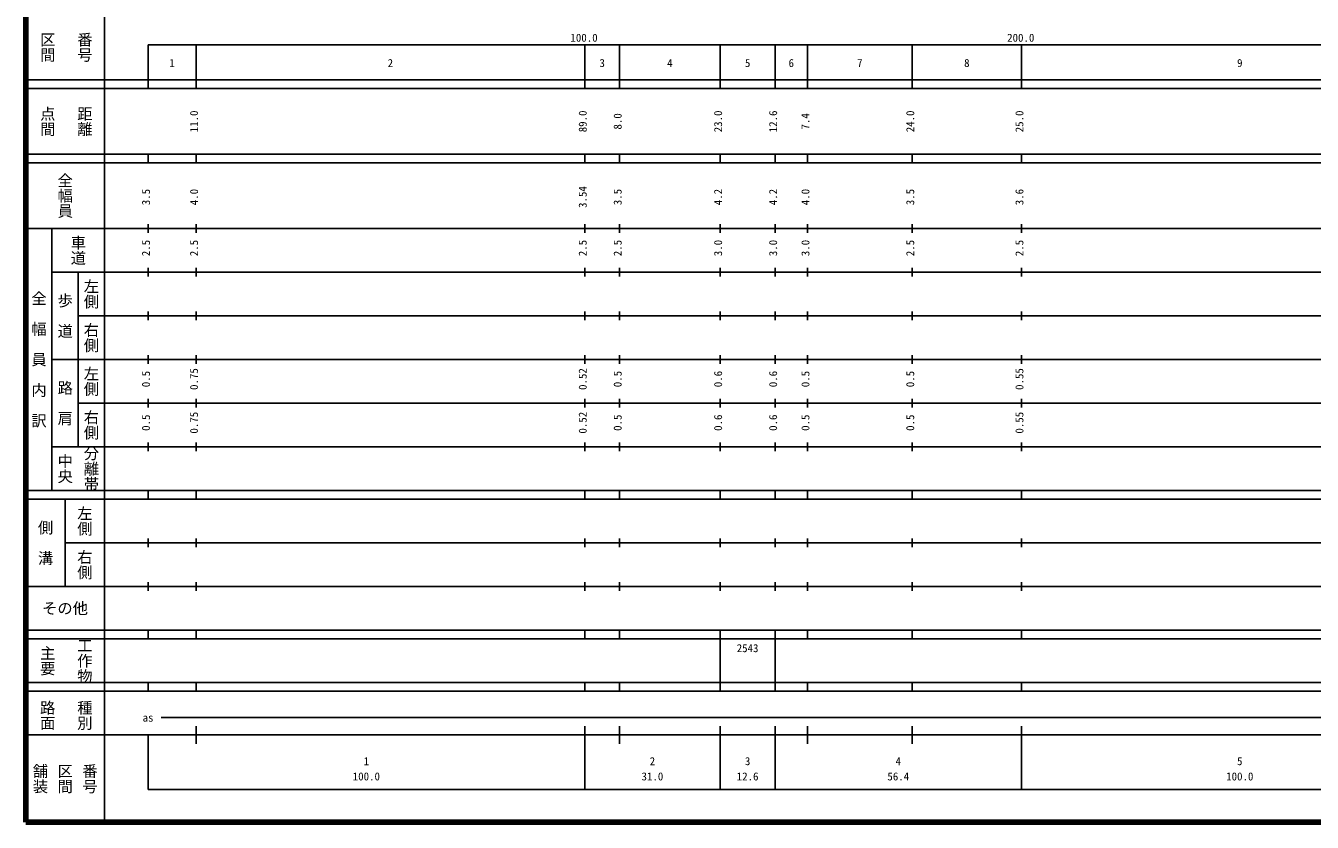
# Model space of a CAD drawing. Units: millimetres on the paper, enlarged 1000 times. Extents: x 40000 to 680000, y 20000 to 380000.
# Drawn here: x 40000 to 334598, y 20000 to 202409 of the extents above; entities that cross this region are included whole.
import ezdxf
from ezdxf.enums import TextEntityAlignment as Align

# ---------------------------------------------------------------- set-up
doc = ezdxf.new("R2010")
doc.units = ezdxf.units.MM
doc.header["$LTSCALE"] = 1000
doc.layers.add('M-TTL', color=2, linetype='Continuous', lineweight=140)
doc.layers.add('M-TTL-BAND', color=7, linetype='Continuous', lineweight=25)
doc.styles.add('@ＭＳ ゴシック', font='')
doc.styles.add('ＭＳ ゴシック', font='')
doc.styles.get('@ＭＳ ゴシック').set_extended_font_data('@MS Gothic')
doc.styles.get('ＭＳ ゴシック').set_extended_font_data('MS Gothic')

msp = doc.modelspace()

# ---------------------------------------------------------------- linework, layer by layer
at = {"layer": 'M-TTL'}
for p, q in [((40000, 380000), (40000, 20000)), ((40000, 20000), (680000, 20000))]:
    msp.add_line(p, q, dxfattribs=at)
at = {"layer": 'M-TTL-BAND'}
for p, q in [((58000, 370000), (58000, 20000)), ((68000, 198000), (579000, 198000)), ((68000, 198000), (68000, 188000)), ((79000, 188000), (79000, 198000)), ((168000, 188000), (168000, 198000)), ((176000, 188000), (176000, 198000)), ((199000, 188000), (199000, 198000)), ((211600, 188000), (211600, 198000)), ((219000, 188000), (219000, 198000)), ((243000, 188000), (243000, 198000)), ((268000, 188000), (268000, 198000)), ((40000, 190000), (579000, 190000)), ((40000, 188000), (579000, 188000)), ((40000, 173000), (579000, 173000)), ((40000, 171000), (579000, 171000)), ((68000, 171000), (68000, 173000)), ((79000, 171000), (79000, 173000)), ((168000, 171000), (168000, 173000)), ((176000, 171000), (176000, 173000)), ((199000, 171000), (199000, 173000)), ((211600, 171000), (211600, 173000)), ((219000, 171000), (219000, 173000)), ((243000, 171000), (243000, 173000)), ((268000, 171000), (268000, 173000)), ((68000, 155000), (68000, 157000)), ((79000, 155000), (79000, 157000)), ((168000, 155000), (168000, 157000)), ((176000, 155000), (176000, 157000)), ((199000, 155000), (199000, 157000)), ((211600, 155000), (211600, 157000)), ((219000, 155000), (219000, 157000)), ((243000, 155000), (243000, 157000)), ((268000, 155000), (268000, 157000)), ((40000, 156000), (579000, 156000)), ((46000, 96000), (46000, 156000)), ((46000, 146000), (579000, 146000)), ((52000, 146000), (52000, 106000)), ((68000, 145000), (68000, 147000)), ((79000, 145000), (79000, 147000)), ((168000, 145000), (168000, 147000)), ((176000, 145000), (176000, 147000)), ((199000, 145000), (199000, 147000)), ((211600, 145000), (211600, 147000)), ((219000, 145000), (219000, 147000)), ((243000, 145000), (243000, 147000)), ((268000, 145000), (268000, 147000)), ((52000, 136000), (579000, 136000)), ((68000, 135000), (68000, 137000)), ((79000, 135000), (79000, 137000)), ((168000, 135000), (168000, 137000)), ((176000, 135000), (176000, 137000)), ((199000, 135000), (199000, 137000)), ((211600, 135000), (211600, 137000)), ((219000, 135000), (219000, 137000)), ((243000, 135000), (243000, 137000)), ((268000, 135000), (268000, 137000)), ((68000, 125000), (68000, 127000)), ((79000, 125000), (79000, 127000)), ((168000, 125000), (168000, 127000)), ((176000, 125000), (176000, 127000)), ((199000, 125000), (199000, 127000)), ((211600, 125000), (211600, 127000)), ((219000, 125000), (219000, 127000)), ((243000, 125000), (243000, 127000)), ((268000, 125000), (268000, 127000)), ((46000, 126000), (579000, 126000)), ((52000, 116000), (579000, 116000)), ((68000, 115000), (68000, 117000)), ((79000, 115000), (79000, 117000)), ((168000, 115000), (168000, 117000)), ((176000, 115000), (176000, 117000)), ((199000, 115000), (199000, 117000)), ((211600, 115000), (211600, 117000)), ((219000, 115000), (219000, 117000)), ((243000, 115000), (243000, 117000)), ((268000, 115000), (268000, 117000)), ((68000, 105000), (68000, 107000)), ((79000, 105000), (79000, 107000)), ((168000, 105000), (168000, 107000)), ((176000, 105000), (176000, 107000)), ((199000, 105000), (199000, 107000)), ((211600, 105000), (211600, 107000)), ((219000, 105000), (219000, 107000)), ((243000, 105000), (243000, 107000)), ((268000, 105000), (268000, 107000)), ((46000, 106000), (579000, 106000)), ((40000, 96000), (579000, 96000)), ((68000, 94000), (68000, 96000)), ((79000, 94000), (79000, 96000)), ((168000, 94000), (168000, 96000)), ((176000, 94000), (176000, 96000)), ((199000, 94000), (199000, 96000)), ((211600, 94000), (211600, 96000)), ((219000, 94000), (219000, 96000)), ((243000, 94000), (243000, 96000)), ((268000, 94000), (268000, 96000)), ((40000, 94000), (579000, 94000)), ((49000, 94000), (49000, 74000)), ((49000, 84000), (579000, 84000)), ((68000, 83000), (68000, 85000)), ((79000, 83000), (79000, 85000)), ((168000, 83000), (168000, 85000)), ((176000, 83000), (176000, 85000)), ((199000, 83000), (199000, 85000)), ((211600, 83000), (211600, 85000)), ((219000, 83000), (219000, 85000)), ((243000, 83000), (243000, 85000)), ((268000, 83000), (268000, 85000)), ((40000, 74000), (579000, 74000)), ((68000, 73000), (68000, 75000)), ((79000, 73000), (79000, 75000)), ((168000, 73000), (168000, 75000)), ((176000, 73000), (176000, 75000)), ((199000, 73000), (199000, 75000)), ((211600, 73000), (211600, 75000)), ((219000, 73000), (219000, 75000)), ((243000, 73000), (243000, 75000)), ((268000, 73000), (268000, 75000)), ((40000, 64000), (579000, 64000)), ((40000, 62000), (579000, 62000)), ((68000, 62000), (68000, 64000)), ((79000, 62000), (79000, 64000)), ((168000, 62000), (168000, 64000)), ((176000, 62000), (176000, 64000)), ((199000, 62000), (199000, 64000)), ((199000, 52000), (199000, 62000)), ((211600, 62000), (211600, 64000)), ((211600, 52000), (211600, 62000)), ((219000, 62000), (219000, 64000)), ((243000, 62000), (243000, 64000)), ((268000, 62000), (268000, 64000)), ((40000, 52000), (579000, 52000)), ((68000, 50000), (68000, 52000)), ((79000, 50000), (79000, 52000)), ((168000, 50000), (168000, 52000)), ((176000, 50000), (176000, 52000)), ((199000, 50000), (199000, 52000)), ((211600, 50000), (211600, 52000)), ((219000, 50000), (219000, 52000)), ((243000, 50000), (243000, 52000)), ((268000, 50000), (268000, 52000)), ((40000, 50000), (579000, 50000)), ((71000, 44000), (565000, 44000)), ((79000, 38000), (79000, 42000)), ((168000, 27500), (168000, 42000)), ((176000, 38000), (176000, 42000)), ((199000, 27500), (199000, 42000)), ((211600, 27500), (211600, 42000)), ((219000, 38000), (219000, 42000)), ((243000, 38000), (243000, 42000)), ((268000, 27500), (268000, 42000)), ((40000, 40000), (579000, 40000)), ((68000, 40000), (68000, 27500)), ((68000, 27500), (579000, 27500))]:
    msp.add_line(p, q, dxfattribs=at)

# ---------------------------------------------------------------- texts
at = {"layer": 'M-TTL-BAND', "style": '@ＭＳ ゴシック'}
for s, p in [('区間', (45000, 197500)), ('番号', (53500, 197500)), ('点間', (45000, 180500)), ('距離', (53500, 180500)), ('全幅員', (49000, 163500)), ('車道', (52000, 151000)), ('左側', (55000, 141000)), ('全\u3000幅\u3000員\u3000内\u3000訳', (43000, 126000)), ('歩\u3000道', (49000, 136000)), ('右側', (55000, 131000)), ('左側', (55000, 121000)), ('路\u3000肩', (49000, 116000)), ('右側', (55000, 111000)), ('中央', (49000, 101000)), ('分離帯', (55000, 101000)), ('左側', (53500, 89000)), ('側\u3000溝', (44500, 84000)), ('右側', (53500, 79000)), ('主要', (45000, 57000)), ('工作物', (53500, 57000)), ('路面', (45000, 44500)), ('種別', (53500, 44500)), ('舗装', (43333, 30000)), ('区間', (49000, 30000)), ('番号', (54667, 30000))]:
    msp.add_text(s, height=2566, rotation=270, dxfattribs=at).set_placement(p, align=Align.MIDDLE_CENTER)
at = {"layer": 'M-TTL-BAND', "style": 'ＭＳ ゴシック'}
for s, p in [('100.0', (167844, 198195)), ('200.0', (267844, 198195)), ('1', (73500, 192405)), ('2', (123500, 192405)), ('3', (172000, 192405)), ('4', (187500, 192405)), ('5', (205300, 192405)), ('6', (215300, 192405)), ('7', (231000, 192405)), ('8', (255500, 192405)), ('9', (318000, 192405)), ('as', (68000, 42500)), ('1', (118000, 32523)), ('2', (183500, 32523)), ('3', (205300, 32523)), ('4', (239800, 32523)), ('5', (318000, 32523)), ('100.0', (118000, 29033)), ('31.0', (183500, 29033)), ('12.6', (205300, 29033)), ('56.4', (239800, 29033)), ('100.0', (318000, 29033))]:
    msp.add_text(s, height=1833, dxfattribs=at).set_placement(p, align=Align.BOTTOM_CENTER)
for s, p in [('11.0', (80000, 180500)), ('89.0', (169000, 180500)), ('23.0', (200000, 180500)), ('12.6', (212600, 180500)), ('24.0', (244000, 180500)), ('25.0', (269000, 180500)), ('8.0', (177000, 180500)), ('7.4', (220000, 180500)), ('3.54', (169000, 163174)), ('3.5', (69000, 163174)), ('4.0', (80000, 163174)), ('3.5', (177000, 163174)), ('4.2', (200000, 163174)), ('4.2', (212600, 163174)), ('4.0', (220000, 163174)), ('3.5', (244000, 163174)), ('3.6', (269000, 163174)), ('2.5', (69000, 151500)), ('2.5', (80000, 151500)), ('2.5', (169000, 151500)), ('2.5', (177000, 151500)), ('3.0', (200000, 151500)), ('3.0', (212600, 151500)), ('3.0', (220000, 151500)), ('2.5', (244000, 151500)), ('2.5', (269000, 151500)), ('0.75', (80000, 121500)), ('0.52', (169000, 121500)), ('0.55', (269000, 121500)), ('0.5', (69000, 121500)), ('0.5', (177000, 121500)), ('0.6', (200000, 121500)), ('0.6', (212600, 121500)), ('0.5', (220000, 121500)), ('0.5', (244000, 121500)), ('0.5', (69000, 111500)), ('0.75', (80000, 111500)), ('0.52', (169000, 111500)), ('0.5', (177000, 111500)), ('0.6', (200000, 111500)), ('0.6', (212600, 111500)), ('0.5', (220000, 111500)), ('0.5', (244000, 111500)), ('0.55', (269000, 111500))]:
    msp.add_text(s, height=1833, rotation=90, dxfattribs=at).set_placement(p, align=Align.BOTTOM_CENTER)
msp.add_text('その他', height=2566, dxfattribs=at).set_placement((49000, 69000), align=Align.MIDDLE_CENTER)
msp.add_text('2543', height=1833, dxfattribs=at).set_placement((202800, 58405), align=Align.BOTTOM_LEFT)

doc.saveas('drawing.dxf')
